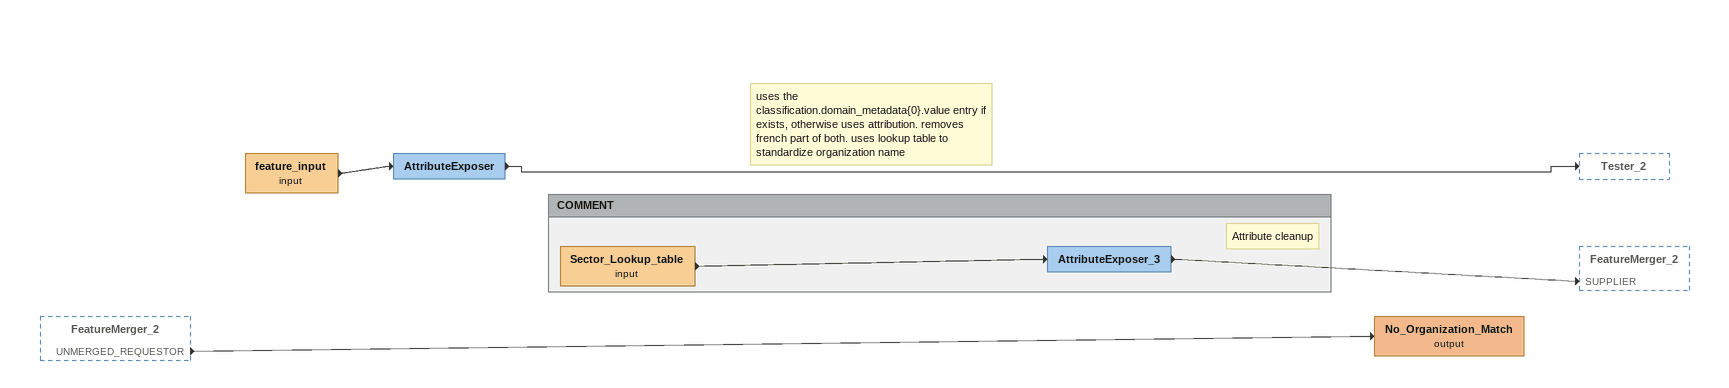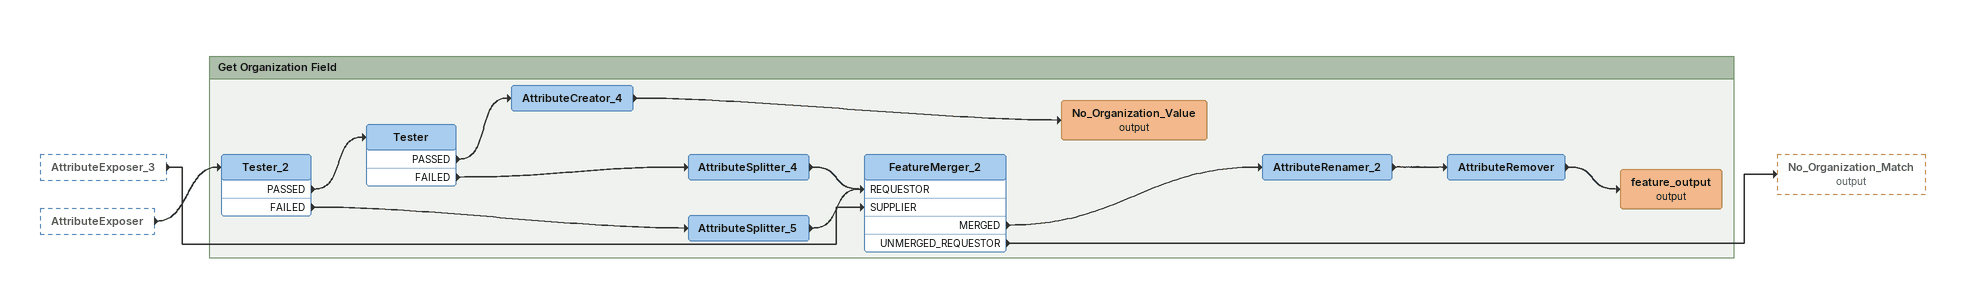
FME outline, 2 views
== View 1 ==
FeatureMerger_2 [outside]
    UNMERGED_REQUESTOR -> No_Organization_Match (output)
feature_input (input)
    -> AttributeExposer
Note: uses the classification.domain_metadata{0}.value entry if exists, otherwise uses attribution. removes french part of both. uses lookup table to standardize organization name
AttributeExposer
    -> Tester_2
No_Organization_Match (output)

Bookmark: COMMENT
Sector_Lookup_table (input)
    -> AttributeExposer_3
Note: Attribute cleanup
AttributeExposer_3
    -> FeatureMerger_2 [SUPPLIER]

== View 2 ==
AttributeExposer_3 [outside]
    -> FeatureMerger_2 [SUPPLIER]
AttributeExposer [outside]
    -> Tester_2

Bookmark: Get Organization Field
Tester_2
    PASSED -> Tester
    FAILED -> AttributeSplitter_5
Tester
    PASSED -> AttributeCreator_4
    FAILED -> AttributeSplitter_4
AttributeCreator_4
    -> No_Organization_Value (output)
No_Organization_Value (output)
AttributeSplitter_4
    -> FeatureMerger_2 [REQUESTOR]
AttributeSplitter_5
    -> FeatureMerger_2 [REQUESTOR]
FeatureMerger_2
    MERGED -> AttributeRenamer_2
    UNMERGED_REQUESTOR -> No_Organization_Match (output)
AttributeRenamer_2
    -> AttributeRemover
AttributeRemover
    -> feature_output (output)
feature_output (output)
